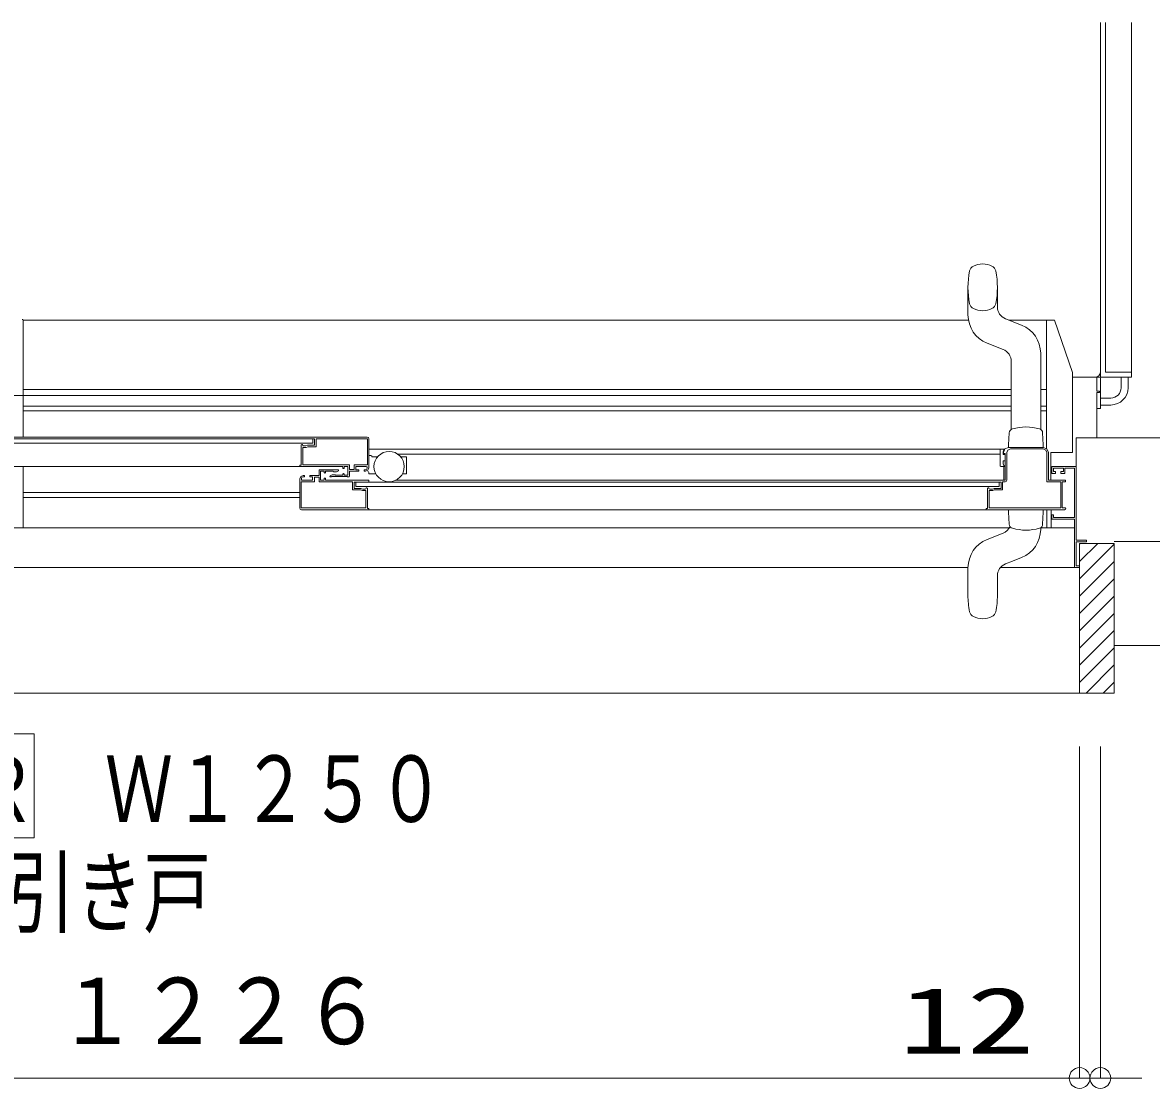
# Model space of a CAD drawing. Units: millimetres on the paper. Extents: x -305 to 305, y -152 to 152.
# Drawn here: x -131.83 to -99.21, y -114.71 to -83.91 of the extents above; entities that cross this region are included whole.
import ezdxf
from ezdxf.enums import TextEntityAlignment as Align

# ---------------------------------------------------------------- set-up
doc = ezdxf.new("R2010")
doc.units = ezdxf.units.MM
doc.linetypes.add('LONG_CHAIN', pattern=[21, 18, -1, 1, -1])
doc.layers.add('0-0_0', color=7, linetype='Continuous', lineweight=9)
doc.layers.add('0-1_VIEW0001', color=7, linetype='Continuous', lineweight=9)
doc.styles.add('ＭＳ ゴシック', font='')
doc.styles.get('ＭＳ ゴシック').set_extended_font_data('MS Gothic')

# ---------------------------------------------------------------- blocks, each defined once
blk = doc.blocks.new('_ORIGIN')
at = {"layer": '0-0_0'}
blk.add_line((0, 0), (-1, 0), dxfattribs=at)
blk.add_circle((0, 0), 0.5, dxfattribs=at)

msp = doc.modelspace()

# ---------------------------------------------------------------- linework, layer by layer
at = {"layer": '0-0_0'}
for p, q in [((-101.284, -104.825), (-101.284, -114.408)), ((-101.284, -104.825), (-101.284, -114.408)), ((-100.684, -104.825), (-100.684, -114.408)), ((-161.984, -114.408), (-101.884, -114.408)), ((-101.284, -114.408), (-106.436, -114.408)), ((-101.884, -114.408), (-102.484, -114.408)), ((-101.284, -114.408), (-100.684, -114.408)), ((-100.084, -114.408), (-99.484, -114.408))]:
    msp.add_line(p, q, dxfattribs=at)
at = {"layer": '0-1_VIEW0001'}
for p, q in [((-100.684, -83.908), (-100.684, -94.134)), ((-100.684, -83.908), (-100.684, -94.01)), ((-100.534, -83.908), (-100.534, -94.009)), ((-99.784, -83.908), (-99.784, -94.159)), ((-104.509, -92.358), (-104.509, -91.559)), ((-103.659, -92.121), (-103.659, -91.559)), ((-104.496, -92.509), (-131.813, -92.509)), ((-131.813, -92.509), (-131.813, -95.884)), ((-103.422, -92.469), (-102.962, -92.651)), ((-102.007, -92.509), (-103.322, -92.509)), ((-102.242, -92.509), (-102.242, -96.223)), ((-102.007, -92.509), (-101.494, -94.021)), ((-103.956, -93.172), (-103.496, -93.354)), ((-102.409, -93.465), (-102.409, -95.66)), ((-103.259, -93.703), (-103.259, -95.66)), ((-101.492, -94.03), (-101.492, -96.334)), ((-100.709, -94.159), (-100.834, -94.159)), ((-100.834, -94.159), (-100.833, -94.159)), ((-100.684, -94.184), (-100.684, -95.059)), ((-100.659, -94.159), (-99.784, -94.159)), ((-100.534, -94.009), (-99.784, -94.009)), ((-100.084, -94.46), (-100.084, -94.159)), ((-99.884, -94.46), (-99.884, -94.159)), ((-103.259, -94.509), (-131.813, -94.509)), ((-102.242, -94.509), (-102.409, -94.509)), ((-100.724, -94.559), (-100.784, -94.559)), ((-100.709, -94.584), (-100.709, -94.574)), ((-162.044, -94.685), (-103.259, -94.685)), ((-100.784, -94.599), (-100.724, -94.599)), ((-100.784, -95.909), (-100.784, -94.599)), ((-100.384, -94.759), (-100.684, -94.759)), ((-103.259, -94.989), (-131.813, -94.989)), ((-103.259, -95.129), (-131.813, -95.129)), ((-102.242, -94.989), (-102.409, -94.989)), ((-102.242, -95.129), (-102.409, -95.129)), ((-100.684, -95.059), (-100.784, -95.059)), ((-100.384, -94.959), (-100.684, -94.959)), ((-141.299, -95.884), (-123.804, -95.884)), ((-121.869, -95.884), (-123.804, -95.884)), ((-103.334, -96.109), (-103.316, -95.762)), ((-103.316, -95.762), (-103.315, -95.762)), ((-103.316, -95.762), (-103.315, -95.762)), ((-103.225, -95.649), (-103.226, -95.648)), ((-103.224, -95.649), (-103.225, -95.648)), ((-102.443, -95.648), (-102.444, -95.649)), ((-102.443, -95.648), (-102.444, -95.649)), ((-102.352, -95.762), (-102.334, -96.109)), ((-128.043, -96.064), (-140.429, -96.064)), ((-128.043, -96.064), (-123.439, -96.064)), ((-123.79, -95.939), (-123.389, -95.939)), ((-123.758, -96.101), (-123.779, -96.114)), ((-123.779, -96.114), (-123.779, -96.699)), ((-123.749, -96.099), (-123.75, -96.099)), ((-123.739, -96.114), (-123.739, -96.109)), ((-123.639, -96.139), (-123.714, -96.139)), ((-123.589, -96.119), (-123.639, -96.139)), ((-123.389, -96.119), (-123.589, -96.119)), ((-123.439, -96.064), (-123.439, -95.939)), ((-123.389, -95.939), (-123.389, -96.119)), ((-121.819, -96.774), (-121.819, -95.934)), ((-121.819, -96.122), (-121.819, -96.142)), ((-103.334, -96.184), (-103.334, -96.109)), ((-103.332, -96.184), (-103.334, -96.184)), ((-102.334, -96.184), (-103.334, -96.184)), ((-102.334, -96.184), (-102.336, -96.184)), ((-102.334, -96.184), (-102.336, -96.184)), ((-102.334, -96.109), (-102.334, -96.184)), ((-101.379, -95.909), (-100.784, -95.909)), ((-101.379, -98.869), (-101.379, -95.909)), ((-100.825, -95.908), (-92.934, -95.908)), ((-103.584, -96.239), (-121.819, -96.239)), ((-121.819, -96.422), (-121.759, -96.422)), ((-121.819, -96.477), (-121.819, -96.497)), ((-121.734, -96.454), (-121.684, -96.454)), ((-121.684, -96.454), (-121.566, -96.454)), ((-103.584, -96.379), (-120.986, -96.379)), ((-120.902, -96.454), (-120.734, -96.454)), ((-120.734, -96.454), (-120.734, -96.944)), ((-103.584, -96.709), (-103.584, -96.254)), ((-103.584, -96.707), (-103.584, -96.257)), ((-103.457, -96.232), (-103.559, -96.232)), ((-103.457, -96.232), (-103.559, -96.232)), ((-103.494, -96.334), (-103.494, -96.394)), ((-103.494, -96.334), (-103.494, -96.394)), ((-103.494, -96.334), (-103.494, -96.359)), ((-103.434, -96.394), (-103.494, -96.394)), ((-103.484, -96.334), (-103.484, -96.344)), ((-103.469, -96.359), (-103.449, -96.359)), ((-103.434, -96.374), (-103.434, -97.134)), ((-103.389, -96.334), (-103.389, -97.134)), ((-102.334, -96.229), (-103.284, -96.229)), ((-102.229, -97.184), (-102.229, -96.334)), ((-102.184, -97.134), (-102.184, -96.334)), ((-101.492, -96.334), (-102.117, -96.334)), ((-102.117, -96.334), (-102.117, -97.134)), ((-128.043, -96.734), (-142.049, -96.734)), ((-131.813, -96.734), (-131.813, -98.509)), ((-128.043, -96.734), (-122.569, -96.734)), ((-123.819, -96.699), (-123.819, -96.734)), ((-123.779, -96.699), (-123.819, -96.699)), ((-123.259, -96.834), (-122.709, -96.834)), ((-123.259, -96.994), (-123.259, -96.834)), ((-122.701, -96.862), (-122.757, -96.894)), ((-122.569, -96.734), (-122.569, -96.794)), ((-122.569, -96.794), (-122.529, -96.794)), ((-122.529, -96.734), (-122.424, -96.734)), ((-122.529, -96.794), (-122.529, -96.734)), ((-122.424, -96.734), (-122.424, -96.984)), ((-121.869, -96.759), (-121.869, -96.784)), ((-103.457, -96.732), (-103.559, -96.732)), ((-103.457, -96.732), (-103.559, -96.732)), ((-103.494, -96.629), (-103.494, -96.569)), ((-103.434, -96.569), (-103.494, -96.569)), ((-103.494, -96.629), (-103.494, -96.604)), ((-103.474, -97.134), (-103.474, -96.732)), ((-101.379, -96.734), (-102.084, -96.734)), ((-102.039, -96.884), (-102.039, -96.784)), ((-123.819, -97.934), (-123.819, -97.094)), ((-123.779, -97.184), (-123.394, -97.184)), ((-123.779, -97.934), (-123.779, -97.184)), ((-123.769, -97.134), (-123.769, -97.084)), ((-123.769, -97.134), (-123.444, -97.134)), ((-123.719, -96.994), (-123.679, -96.994)), ((-123.679, -97.034), (-123.719, -97.034)), ((-123.679, -96.994), (-123.679, -97.034)), ((-123.529, -96.994), (-123.259, -96.994)), ((-123.529, -97.034), (-123.529, -96.994)), ((-123.444, -97.034), (-123.529, -97.034)), ((-123.444, -97.134), (-123.444, -97.034)), ((-123.394, -97.044), (-123.259, -97.044)), ((-123.394, -97.184), (-123.394, -97.044)), ((-123.259, -97.044), (-123.259, -97.184)), ((-123.259, -97.184), (-122.294, -97.184)), ((-123.214, -96.874), (-123.214, -97.134)), ((-123.109, -96.874), (-123.214, -96.874)), ((-123.214, -97.134), (-123.109, -97.134)), ((-123.109, -96.909), (-123.109, -96.874)), ((-123.109, -97.074), (-123.069, -97.074)), ((-123.109, -97.134), (-123.109, -97.074)), ((-123.069, -96.874), (-123.069, -96.909)), ((-122.854, -96.874), (-123.069, -96.874)), ((-123.069, -97.074), (-123.069, -97.134)), ((-123.069, -97.134), (-121.819, -97.134)), ((-122.944, -97.021), (-122.944, -97.024)), ((-122.879, -96.974), (-122.937, -97.008)), ((-122.929, -97.039), (-122.914, -97.039)), ((-122.895, -97.024), (-122.444, -97.024)), ((-122.801, -96.974), (-122.879, -96.974)), ((-122.757, -96.894), (-122.834, -96.894)), ((-122.569, -96.984), (-122.779, -96.984)), ((-122.569, -96.959), (-122.569, -96.984)), ((-122.529, -96.984), (-122.529, -96.959)), ((-122.424, -96.984), (-122.529, -96.984)), ((-122.434, -97.032), (-122.444, -97.024)), ((-122.424, -97.039), (-122.404, -97.039)), ((-122.294, -97.184), (-122.294, -97.414)), ((-122.249, -97.189), (-122.249, -97.369)), ((-121.848, -97.189), (-122.249, -97.189)), ((-122.199, -97.189), (-103.554, -97.189)), ((-122.199, -97.314), (-122.199, -97.189)), ((-121.959, -96.874), (-121.919, -96.874)), ((-121.824, -96.909), (-121.824, -96.944)), ((-121.824, -96.944), (-121.62, -96.944)), ((-121.819, -97.134), (-121.819, -97.189)), ((-121.046, -97.134), (-103.434, -97.134)), ((-120.734, -96.944), (-120.847, -96.944)), ((-103.604, -97.189), (-103.604, -97.314)), ((-103.554, -97.189), (-103.554, -97.369)), ((-103.509, -97.184), (-103.509, -97.414)), ((-103.439, -97.184), (-103.509, -97.184)), ((-101.824, -97.184), (-102.229, -97.184)), ((-101.694, -97.134), (-102.184, -97.134)), ((-101.979, -96.884), (-102.039, -96.884)), ((-101.979, -96.934), (-101.979, -96.884)), ((-101.754, -96.884), (-101.829, -96.884)), ((-101.824, -97.934), (-101.824, -97.184)), ((-101.784, -97.184), (-101.694, -97.184)), ((-101.784, -97.934), (-101.784, -97.184)), ((-101.694, -97.134), (-101.694, -97.184)), ((-123.819, -97.489), (-131.813, -97.489)), ((-122.294, -97.414), (-122.058, -97.414)), ((-122.249, -97.369), (-122.049, -97.369)), ((-122.199, -97.314), (-103.604, -97.314)), ((-122.058, -97.414), (-122.008, -97.434)), ((-122.049, -97.369), (-121.999, -97.389)), ((-122.008, -97.434), (-121.909, -97.434)), ((-121.999, -97.389), (-121.924, -97.389)), ((-121.909, -97.434), (-121.909, -97.934)), ((-121.899, -97.364), (-121.899, -97.359)), ((-121.889, -97.349), (-121.888, -97.349)), ((-121.88, -97.351), (-121.859, -97.364)), ((-121.859, -97.364), (-121.859, -97.949)), ((-103.944, -97.373), (-103.944, -97.949)), ((-103.923, -97.351), (-103.937, -97.36)), ((-103.914, -97.349), (-103.915, -97.349)), ((-103.904, -97.364), (-103.904, -97.359)), ((-103.805, -97.434), (-103.894, -97.434)), ((-103.894, -97.434), (-103.894, -97.934)), ((-103.807, -97.389), (-103.879, -97.389)), ((-103.754, -97.369), (-103.802, -97.388)), ((-103.748, -97.415), (-103.787, -97.431)), ((-103.554, -97.369), (-103.754, -97.369)), ((-103.509, -97.414), (-103.743, -97.414)), ((-123.819, -97.629), (-131.813, -97.629)), ((-121.909, -97.934), (-123.779, -97.934)), ((-101.724, -97.984), (-123.769, -97.984)), ((-121.859, -97.949), (-121.819, -97.949)), ((-121.819, -97.949), (-121.819, -97.984)), ((-103.984, -97.949), (-103.984, -97.984)), ((-103.944, -97.949), (-103.984, -97.949)), ((-103.894, -97.934), (-101.824, -97.934)), ((-103.334, -98.059), (-103.334, -97.984)), ((-103.316, -98.406), (-103.334, -98.059)), ((-102.334, -98.059), (-102.352, -98.406)), ((-102.334, -97.984), (-102.334, -98.059)), ((-102.234, -98.51), (-102.234, -97.984)), ((-102.109, -98.51), (-102.109, -97.984)), ((-101.694, -97.934), (-101.784, -97.934)), ((-161.634, -98.509), (-103.313, -98.509)), ((-103.496, -98.664), (-103.956, -98.847)), ((-103.226, -98.52), (-103.225, -98.52)), ((-103.225, -98.52), (-103.224, -98.52)), ((-102.444, -98.52), (-102.443, -98.52)), ((-102.444, -98.52), (-102.443, -98.52)), ((-102.409, -98.505), (-102.409, -98.553)), ((-101.434, -98.509), (-102.409, -98.509)), ((-101.384, -99.609), (-101.384, -98.909)), ((-101.084, -98.869), (-101.379, -98.869)), ((-101.259, -98.959), (-101.284, -98.984)), ((-101.284, -98.959), (-101.284, -103.285)), ((-100.759, -98.959), (-101.284, -99.484)), ((-101.284, -98.959), (-100.284, -98.959)), ((-100.284, -98.984), (-101.284, -99.984)), ((-100.284, -98.959), (-100.284, -103.285)), ((-162.584, -99.659), (-104.509, -99.659)), ((-104.509, -99.66), (-104.509, -100.459)), ((-103.574, -99.659), (-101.284, -99.659)), ((-101.284, -99.609), (-101.384, -99.609)), ((-100.284, -99.484), (-101.284, -100.484)), ((-103.659, -100.459), (-103.659, -99.898)), ((-100.284, -99.984), (-101.284, -100.984)), ((-100.284, -100.484), (-101.284, -101.484)), ((-100.284, -100.984), (-101.284, -101.984)), ((-100.284, -101.479), (-101.284, -102.479)), ((-100.284, -101.974), (-101.284, -102.974)), ((-100.284, -101.908), (-92.934, -101.908)), ((-100.284, -102.469), (-101.099, -103.285)), ((-100.284, -102.964), (-100.604, -103.285)), ((-100.284, -103.285), (-163.578, -103.285)), ((-143.488, -104.464), (-131.488, -104.464)), ((-131.488, -107.464), (-131.488, -104.464)), ((-143.488, -107.464), (-131.488, -107.464))]:
    msp.add_line(p, q, dxfattribs=at)
at = {"layer": '0-1_VIEW0001', "linetype": 'LONG_CHAIN'}
msp.add_line((-100.284, -98.908), (-93.72, -98.908), dxfattribs=at)
at = {"layer": '0-1_VIEW0001'}
for points in [[(-100.784, -94.559), (-100.784, -94.159), (-101.492, -94.159)], [(-100.709, -94.574), (-100.714, -94.564), (-100.724, -94.559)], [(-100.724, -94.599), (-100.714, -94.595), (-100.709, -94.584)], [(-121.819, -95.934), (-121.834, -95.899), (-121.869, -95.884)], [(-140.479, -95.939), (-128.043, -95.939), (-123.439, -95.939)], [(-123.75, -96.099), (-123.754, -96.1), (-123.758, -96.101)], [(-123.739, -96.109), (-123.742, -96.102), (-123.749, -96.099)], [(-123.714, -96.139), (-123.732, -96.132), (-123.739, -96.114)], [(-103.334, -96.184), (-103.44, -96.228), (-103.484, -96.334)], [(-102.346, -96.109), (-102.346, -96.109), (-102.346, -96.109), (-102.347, -96.109), (-102.347, -96.109), (-102.347, -96.108)], [(-102.346, -96.109), (-102.346, -96.109), (-102.347, -96.109), (-102.347, -96.109), (-102.347, -96.109), (-102.347, -96.109)], [(-102.184, -96.334), (-102.228, -96.228), (-102.334, -96.184)], [(-103.484, -96.344), (-103.48, -96.355), (-103.469, -96.359)], [(-103.449, -96.359), (-103.439, -96.364), (-103.434, -96.374)], [(-103.284, -96.229), (-103.359, -96.26), (-103.389, -96.334)], [(-102.229, -96.334), (-102.26, -96.26), (-102.334, -96.229)], [(-122.709, -96.834), (-122.694, -96.845), (-122.701, -96.862)], [(-122.379, -97.014), (-122.379, -96.874), (-122.109, -96.874), (-122.109, -96.834), (-122.194, -96.834), (-122.194, -96.734), (-121.894, -96.734)], [(-121.919, -96.834), (-121.959, -96.834), (-121.959, -96.874)], [(-121.919, -96.874), (-121.848, -96.845), (-121.819, -96.774)], [(-121.869, -96.784), (-121.884, -96.82), (-121.919, -96.834)], [(-121.894, -96.734), (-121.876, -96.742), (-121.869, -96.759)], [(-102.084, -96.734), (-102.084, -96.934), (-101.979, -96.934)], [(-102.039, -96.784), (-101.754, -96.784), (-101.754, -96.884)], [(-101.829, -96.884), (-101.829, -96.934), (-101.709, -96.934), (-101.709, -96.784), (-101.434, -96.784), (-101.434, -98.209)], [(-123.819, -97.094), (-123.79, -97.024), (-123.719, -96.994)], [(-123.719, -97.034), (-123.754, -97.049), (-123.769, -97.084)], [(-123.069, -96.909), (-123.089, -96.929), (-123.109, -96.909)], [(-122.937, -97.008), (-122.942, -97.013), (-122.944, -97.021)], [(-122.944, -97.024), (-122.94, -97.035), (-122.929, -97.039)], [(-122.914, -97.039), (-122.908, -97.037), (-122.904, -97.032), (-122.901, -97.026), (-122.895, -97.024)], [(-122.834, -96.894), (-122.841, -96.891), (-122.844, -96.884), (-122.847, -96.877), (-122.854, -96.874)], [(-122.779, -96.984), (-122.785, -96.983), (-122.79, -96.979), (-122.795, -96.976), (-122.801, -96.974)], [(-122.529, -96.959), (-122.549, -96.939), (-122.569, -96.959)], [(-122.434, -97.032), (-122.43, -97.037), (-122.424, -97.039)], [(-122.404, -97.039), (-122.386, -97.032), (-122.379, -97.014)], [(-103.389, -97.134), (-103.404, -97.17), (-103.439, -97.184)], [(-121.924, -97.389), (-121.906, -97.382), (-121.899, -97.364)], [(-121.899, -97.359), (-121.896, -97.352), (-121.889, -97.349)], [(-121.888, -97.349), (-121.884, -97.35), (-121.88, -97.351)], [(-103.937, -97.36), (-103.942, -97.365), (-103.944, -97.373)], [(-103.915, -97.349), (-103.919, -97.35), (-103.923, -97.351)], [(-103.904, -97.359), (-103.907, -97.352), (-103.914, -97.349)], [(-103.879, -97.389), (-103.897, -97.382), (-103.904, -97.364)], [(-103.802, -97.388), (-103.804, -97.389), (-103.807, -97.389)], [(-103.787, -97.431), (-103.796, -97.433), (-103.805, -97.434)], [(-103.743, -97.414), (-103.746, -97.415), (-103.748, -97.415)], [(-123.769, -97.984), (-123.804, -97.97), (-123.819, -97.934)], [(-101.434, -98.209), (-102.034, -98.209), (-102.034, -98.134), (-102.084, -98.134), (-102.084, -98.259), (-101.434, -98.259), (-101.434, -99.659)], [(-101.724, -97.984), (-101.696, -97.973), (-101.684, -97.944), (-101.687, -97.937), (-101.694, -97.934)], [(-101.384, -98.909), (-101.084, -98.909), (-101.084, -98.869)], [(-102.962, -99.367), (-103.219, -99.469), (-103.422, -99.549)]]:
    msp.add_lwpolyline(points, dxfattribs=at)
msp.add_lwpolyline([(-123.344, -95.934), (-121.859, -95.934), (-121.859, -96.684), (-122.244, -96.684), (-122.244, -96.824), (-122.379, -96.824), (-122.379, -96.684), (-123.729, -96.684), (-123.729, -96.184), (-123.63, -96.184), (-123.58, -96.164), (-123.344, -96.164)], close=True, dxfattribs=at)
for centre, radius, start, end in [((-104.266, -91.125), 0.2, 115.3401, 168.6588), ((-104.084, -91.509), 0.625, 64.6601, 115.3399), ((-104.084, -91.509), 0.625, 64.6601, 115.3399), ((-103.902, -91.125), 0.2, 11.3412, 64.6599), ((-102.102, -91.559), 2.408, 168.6588, 191.3412), ((-106.067, -91.559), 2.408, 348.6588, 11.3412), ((-104.266, -91.993), 0.2, 191.3412, 244.6599), ((-104.084, -91.609), 0.625, 244.6601, 295.3399), ((-103.902, -91.993), 0.2, 295.3401, 348.6588), ((-103.284, -92.121), 0.375, 179.9999, 248.3963), ((-131.838, -92.509), 0.025, 360, 90), ((-103.634, -92.358), 0.875, 180, 248.3964), ((-103.284, -93.465), 0.875, 0, 68.3964), ((-103.634, -93.703), 0.375, 0, 68.3964), ((-101.517, -94.03), 0.025, 0.0028, 22.3009), ((-100.834, -94.009), 0.15, 270, 0), ((-100.709, -94.184), 0.025, 360, 90), ((-100.659, -94.134), 0.025, 180, 270), ((-100.384, -94.459), 0.5, 270, 0), ((-100.384, -94.459), 0.3, 270, 0), ((-103.191, -95.769), 0.125, 105.946, 176.9987), ((-102.834, -97.015), 1.421, 74.0189, 105.983), ((-102.477, -95.769), 0.125, 3.001, 74.0572), ((-121.759, -96.447), 0.025, 342.5418, 89.9994), ((-121.234, -96.739), 0.438, 0, 180), ((-103.559, -96.257), 0.025, 90, 180), ((-103.334, -96.334), 0.16, 140.1875, 179.9999), ((-121.234, -96.739), 0.438, 180, 0), ((-103.559, -96.707), 0.025, 180, 270), ((-103.334, -96.629), 0.16, 180.0003, 219.8387), ((-121.849, -96.909), 0.025, 360, 90), ((-103.634, -98.316), 0.375, 291.6036, 336.0643), ((-103.191, -98.4), 0.125, 183.001, 254.0572), ((-102.477, -98.4), 0.125, 285.9462, 356.9989), ((-102.834, -97.154), 1.421, 254.0188, 285.9829), ((-103.284, -98.553), 0.875, 291.6035, 359.9999), ((-103.634, -99.66), 0.875, 111.6036, 180), ((-103.284, -99.898), 0.375, 111.6035, 179.9999), ((-102.102, -100.459), 2.408, 180, 191.3412), ((-106.067, -100.459), 2.408, 348.6588, 0.0001), ((-104.266, -100.893), 0.2, 191.3414, 244.6601), ((-104.084, -100.509), 0.625, 244.6601, 295.3399), ((-103.902, -100.893), 0.2, 295.3399, 348.6586)]:
    msp.add_arc(centre, radius, start, end, dxfattribs=at)

# ---------------------------------------------------------------- block references
at = {"layer": '0-0_0', "xscale": 0.6, "yscale": 0.6}
msp.add_blockref('_ORIGIN', (-101.284, -114.408), dxfattribs=at)
msp.add_blockref('_ORIGIN', (-101.284, -114.408), dxfattribs=at)
at = {"layer": '0-0_0', "xscale": 0.6, "yscale": 0.6, "rotation": 180}
msp.add_blockref('_ORIGIN', (-100.684, -114.408), dxfattribs=at)

# ---------------------------------------------------------------- texts
at = {"layer": '0-0_0', "style": 'ＭＳ ゴシック'}
for s, width, p in [('額縁内法\u3000１２２６', 0.9, (-142.636, -114.005)), ('12', 1.5, (-106.508, -114.278))]:
    msp.add_text(s, height=1.921, dxfattribs=dict(at, width=width)).set_placement(p, align=Align.BOTTOM_LEFT)
at = {"layer": '0-1_VIEW0001', "style": 'ＭＳ ゴシック', "width": 0.75}
for s, p in [('ドア位置ＡＲ\u3000Ｗ１２５０', (-143.202, -107.583)), ('３枚引き戸', (-136.202, -110.581))]:
    msp.add_text(s, height=1.921, dxfattribs=at).set_placement(p, align=Align.BOTTOM_LEFT)

doc.saveas('drawing.dxf')
